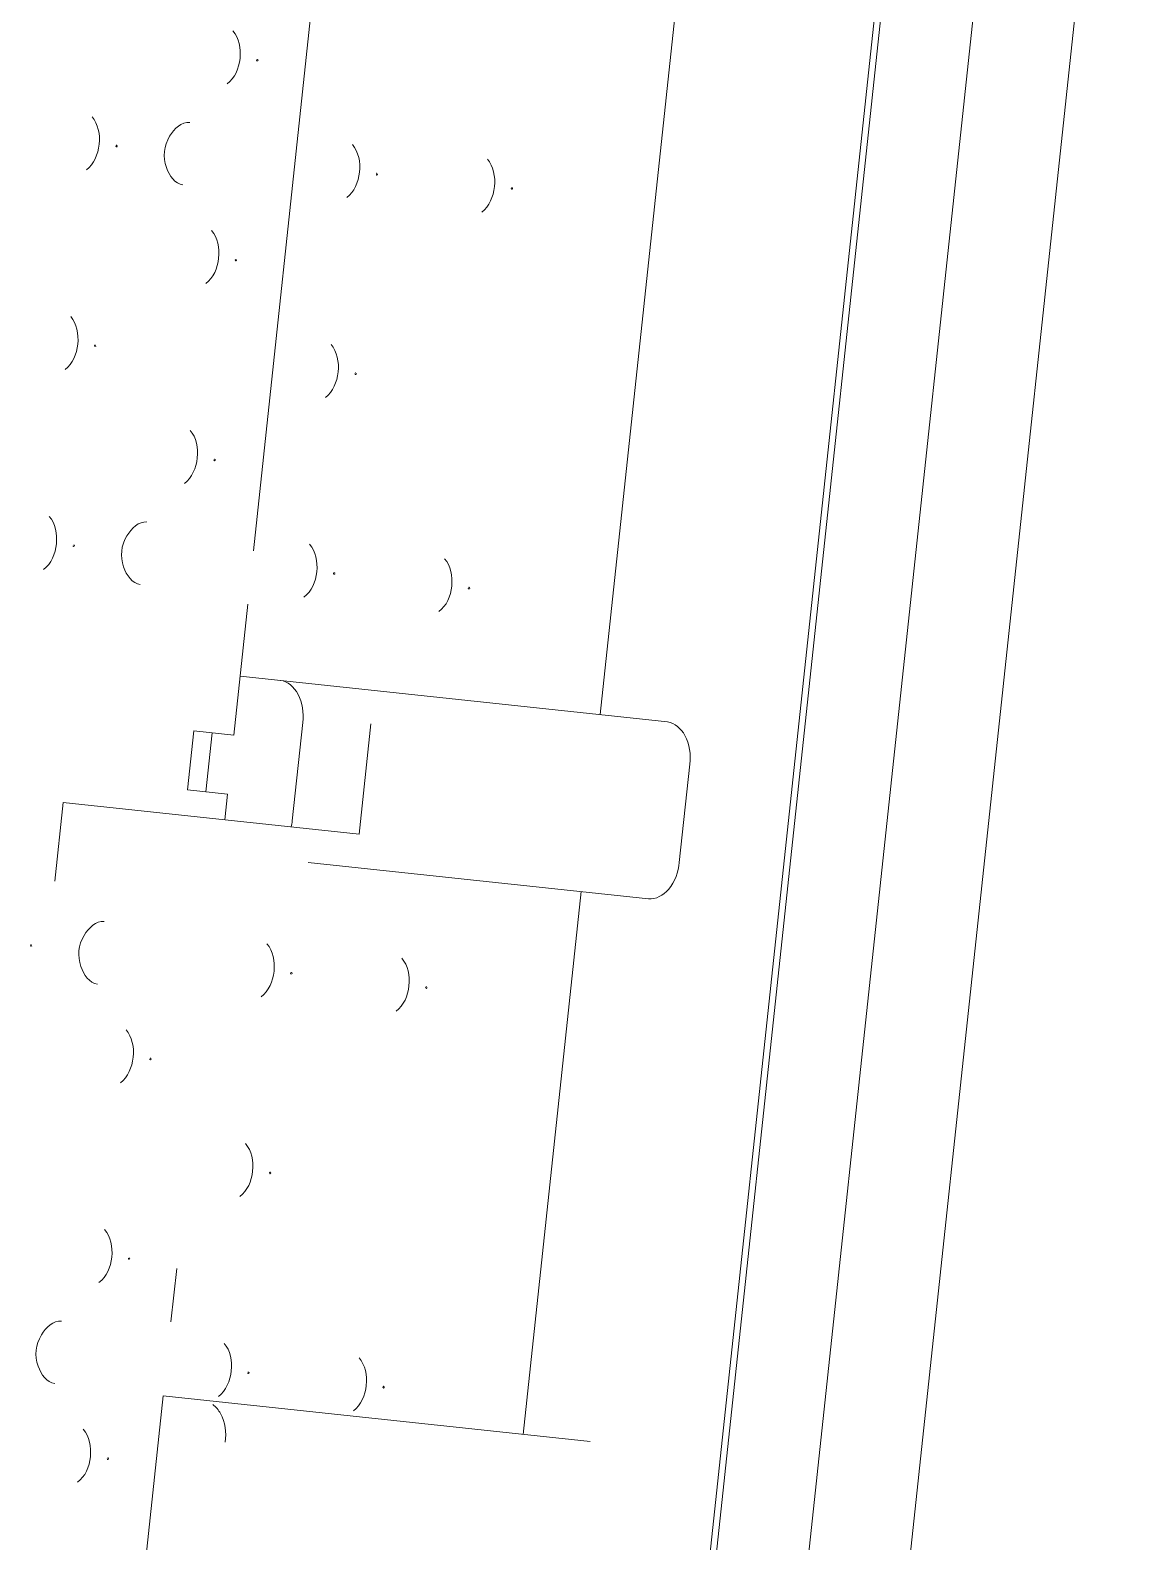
# Model space of a CAD drawing. Header units: millimetres. Extents: x 8265 to 78888, y 1905 to 34251.
# Drawn here: x 38902.668 to 38905.458, y 24318.517 to 24322.338 of the extents above; entities that cross this region are included whole.
import ezdxf

# ---------------------------------------------------------------- set-up
doc = ezdxf.new("R2010")
doc.units = ezdxf.units.MM
doc.layers.add('495_IMPIANTI_001-AM_0', color=6, linetype='Continuous', lineweight=0)

# ---------------------------------------------------------------- blocks, each defined once
blk = doc.blocks.new('gruppo elettrogeno')
at = {"layer": '495_IMPIANTI_001-AM_0'}
for p, q in [((70.139, -327.9068), (70.139, -320.8868)), ((70.3941, -321.6973), (70.3941, -327.0963)), ((70.6263, -327.0963), (70.6263, -321.6973)), ((70.6421, -327.0963), (70.6421, -321.6973)), ((72.06, -322.7918), (72.06, -322.0229)), ((72.1803, -322.6172), (72.1804, -322.6172)), ((72.1805, -322.6188), (72.1805, -322.6186)), ((72.1841, -322.6192), (72.1841, -322.6193)), ((70.9743, -322.7918), (72.06, -322.7918)), ((71.1442, -322.7918), (71.1442, -324.1718)), ((71.5062, -322.8728), (71.5062, -322.8726)), ((71.8494, -322.8728), (71.8494, -322.8726)), ((72.06, -323.1156), (72.06, -322.9799)), ((72.1803, -323.1252), (72.1804, -323.1252)), ((72.1805, -323.1268), (72.1805, -323.1266)), ((72.1827, -323.1292), (72.1826, -323.1292)), ((72.1841, -323.1272), (72.1841, -323.1273)), ((71.8494, -323.3808), (71.8494, -323.3806)), ((72.1803, -323.6332), (72.1804, -323.6332)), ((72.1805, -323.6348), (72.1805, -323.6346)), ((72.1816, -323.6324), (72.1817, -323.6324)), ((72.1841, -323.6352), (72.1841, -323.6353)), ((71.5062, -323.8888), (71.5062, -323.8886)), ((71.5074, -323.8864), (71.5074, -323.8864)), ((71.5081, -323.8862), (71.5082, -323.8862)), ((71.8494, -323.8888), (71.8494, -323.8886)), ((71.8513, -323.8862), (71.8514, -323.8862)), ((71.8525, -323.8869), (71.8526, -323.887)), ((72.5115, -323.8888), (72.5115, -323.8886)), ((72.5119, -323.8873), (72.5119, -323.8872)), ((72.5134, -323.8862), (72.5135, -323.8862)), ((72.5146, -323.8906), (72.5146, -323.8907)), ((72.4705, -324.2568), (72.4705, -324.0568)), ((71.8389, -324.1718), (70.9733, -324.1718)), ((71.7185, -324.2568), (72.4705, -324.2568)), ((71.7185, -324.5368), (71.7185, -324.2568)), ((72.06, -324.3218), (72.06, -324.2568)), ((70.9058, -324.2718), (70.9058, -324.5218)), ((71.89, -324.5218), (71.89, -324.2718)), ((72.1614, -324.3218), (72.06, -324.3218)), ((72.1153, -324.4718), (72.1153, -324.3218)), ((72.1614, -324.4718), (72.1614, -324.3218)), ((72.06, -324.4718), (72.1614, -324.4718)), ((72.06, -324.8049), (72.06, -324.4718)), ((70.9733, -324.6218), (72.06, -324.6218)), ((71.1442, -324.6218), (71.1442, -327.1528)), ((71.5062, -324.9048), (71.5062, -324.9046)), ((71.5098, -324.9039), (71.5098, -324.904)), ((71.5099, -324.9046), (71.5099, -324.9047)), ((71.8494, -324.9048), (71.8494, -324.9046)), ((71.8525, -324.9066), (71.8525, -324.9067)), ((71.8531, -324.9052), (71.8531, -324.9053)), ((72.5115, -324.9048), (72.5115, -324.9046)), ((72.513, -324.9023), (72.513, -324.9023)), ((72.06, -327.1528), (72.06, -324.9406)), ((72.1803, -325.1603), (72.1804, -325.1603)), ((72.1805, -325.1588), (72.1805, -325.1586)), ((71.8494, -325.4128), (71.8494, -325.4126)), ((71.853, -325.4119), (71.853, -325.412)), ((72.5115, -325.4128), (72.5115, -325.4126)), ((71.8531, -325.4132), (71.8531, -325.4133)), ((72.5144, -325.4149), (72.5143, -325.4149)), ((72.1803, -325.6683), (72.1804, -325.6683)), ((72.1805, -325.6668), (72.1805, -325.6666)), ((72.181, -325.6686), (72.181, -325.6685)), ((72.1833, -325.6689), (72.1833, -325.6689)), ((71.5062, -325.9208), (71.5062, -325.9206)), ((71.5099, -325.9206), (71.5099, -325.9207)), ((71.8494, -325.9208), (71.8494, -325.9206)), ((71.8523, -325.9229), (71.8522, -325.9229)), ((71.853, -325.9199), (71.853, -325.92)), ((71.8531, -325.9212), (71.8531, -325.9213)), ((72.5115, -325.9208), (72.5115, -325.9206)), ((72.1803, -326.1763), (72.1804, -326.1763)), ((72.1805, -326.1748), (72.1805, -326.1746)), ((72.184, -326.1737), (72.184, -326.1738))]:
    blk.add_line(p, q, dxfattribs=at)
for points in [[(72.1805, -322.6182), (72.1805, -322.6183)], [(72.1805, -322.6192), (72.1805, -322.6193), (72.1805, -322.6194)], [(72.1809, -322.6171), (72.1809, -322.6172), (72.1808, -322.6173), (72.1808, -322.6173)], [(72.1808, -322.6202), (72.1809, -322.6203), (72.1809, -322.6204), (72.181, -322.6205)], [(72.1808, -322.6208), (72.1808, -322.6207)], [(72.1819, -322.6163), (72.1818, -322.6163), (72.1818, -322.6163)], [(72.1818, -322.6212), (72.1819, -322.6212), (72.182, -322.6212), (72.1821, -322.6213), (72.1821, -322.6213)], [(72.1825, -322.6173), (72.1824, -322.6172)], [(72.1824, -322.6203), (72.1825, -322.6202), (72.1825, -322.6201)], [(72.1826, -322.6163), (72.1825, -322.6162), (72.1825, -322.6162)], [(72.1829, -322.6164), (72.1828, -322.6163), (72.1828, -322.6163)], [(72.1828, -322.6183), (72.1828, -322.6182), (72.1828, -322.6181)], [(72.1828, -322.6193), (72.1828, -322.6192), (72.1828, -322.6192)], [(72.1828, -322.6212), (72.1829, -322.6211), (72.183, -322.6211)], [(72.1839, -322.6175), (72.1839, -322.6174), (72.1838, -322.6173), (72.1838, -322.6172), (72.1837, -322.6171)], [(72.1838, -322.6203), (72.1838, -322.6202), (72.1839, -322.6201), (72.1839, -322.62)], [(72.1841, -322.6183), (72.1841, -322.6182), (72.1841, -322.6181)], [(72.1842, -322.6187), (72.1842, -322.6186)], [(71.5057, -322.8723), (71.5057, -322.8722), (71.5057, -322.8721)], [(71.5057, -322.8733), (71.5057, -322.8732), (71.5057, -322.8732)], [(71.5059, -322.8739), (71.5059, -322.8738), (71.5058, -322.8738)], [(71.5059, -322.8717), (71.5059, -322.8716)], [(71.5063, -322.8722), (71.5062, -322.8723)], [(71.5062, -322.8732), (71.5063, -322.8733), (71.5063, -322.8734)], [(71.5066, -322.8712), (71.5066, -322.8713), (71.5065, -322.8713)], [(71.5066, -322.8742), (71.5066, -322.8743), (71.5067, -322.8744)], [(71.5069, -322.8708), (71.5068, -322.8709), (71.5068, -322.8709)], [(71.5068, -322.8746), (71.5069, -322.8747), (71.507, -322.8748)], [(71.5079, -322.8702), (71.5078, -322.8702), (71.5077, -322.8703), (71.5077, -322.8703)], [(71.5077, -322.8752), (71.5078, -322.8753), (71.5079, -322.8753), (71.508, -322.8753)], [(71.5079, -322.8709), (71.5079, -322.8708)], [(71.5079, -322.8747), (71.5079, -322.8746)], [(71.5084, -322.8703), (71.5083, -322.8702), (71.5082, -322.8702)], [(71.5082, -322.8713), (71.5082, -322.8712)], [(71.5082, -322.8743), (71.5082, -322.8742), (71.5083, -322.8741)], [(71.5083, -322.8753), (71.5084, -322.8752), (71.5085, -322.8752)], [(71.5086, -322.8723), (71.5086, -322.8722), (71.5086, -322.8721)], [(71.5086, -322.8733), (71.5086, -322.8732), (71.5086, -322.8732)], [(71.5089, -322.8705), (71.5088, -322.8704), (71.5087, -322.8704)], [(71.5088, -322.8751), (71.5089, -322.875), (71.509, -322.875)], [(71.5096, -322.8713), (71.5096, -322.8712), (71.5095, -322.8711)], [(71.5096, -322.8743), (71.5096, -322.8742), (71.5096, -322.8741)], [(71.5099, -322.8723), (71.5099, -322.8722), (71.5099, -322.8721), (71.5098, -322.872)], [(71.5099, -322.8727), (71.5099, -322.8726)], [(71.5099, -322.8734), (71.5099, -322.8733), (71.5099, -322.8732)], [(71.8489, -322.8731), (71.8489, -322.873), (71.8489, -322.8729)], [(71.8495, -322.8722), (71.8494, -322.8723)], [(71.8494, -322.8732), (71.8495, -322.8733), (71.8495, -322.8734)], [(71.8499, -322.871), (71.8499, -322.8711), (71.8498, -322.8712), (71.8498, -322.8713), (71.8497, -322.8713)], [(71.8498, -322.8742), (71.8498, -322.8743), (71.8499, -322.8744), (71.8499, -322.8745), (71.85, -322.8746)], [(71.8509, -322.8703), (71.8509, -322.8703), (71.8508, -322.8703)], [(71.8509, -322.8752), (71.8509, -322.8752), (71.851, -322.8753), (71.8511, -322.8753)], [(71.8516, -322.8703), (71.8515, -322.8702), (71.8514, -322.8702)], [(71.8514, -322.8713), (71.8514, -322.8712)], [(71.8514, -322.8743), (71.8514, -322.8742), (71.8515, -322.8741)], [(71.8516, -322.8752), (71.8517, -322.8752)], [(71.8519, -322.8704), (71.8519, -322.8704), (71.8518, -322.8703)], [(71.8518, -322.8723), (71.8518, -322.8722), (71.8518, -322.8721)], [(71.8518, -322.8733), (71.8518, -322.8732), (71.8518, -322.8732)], [(71.8519, -322.8751), (71.852, -322.8751), (71.852, -322.8751)], [(71.8528, -322.8713), (71.8528, -322.8712), (71.8527, -322.8711)], [(71.8529, -322.8716), (71.8529, -322.8715), (71.8528, -322.8714)], [(71.8528, -322.8743), (71.8528, -322.8742), (71.8528, -322.8741), (71.8529, -322.874), (71.8529, -322.8739)], [(71.8531, -322.8723), (71.8531, -322.8722), (71.8531, -322.8721)], [(71.8531, -322.8727), (71.8531, -322.8726)], [(71.8531, -322.8733), (71.8531, -322.8732)], [(72.1805, -323.1262), (72.1805, -323.1263)], [(72.1805, -323.1272), (72.1805, -323.1273), (72.1805, -323.1274)], [(72.1809, -323.1251), (72.1809, -323.1252), (72.1808, -323.1253), (72.1808, -323.1253)], [(72.1808, -323.1282), (72.1809, -323.1283), (72.1809, -323.1284), (72.181, -323.1285)], [(72.1808, -323.1288), (72.1808, -323.1287)], [(72.1819, -323.1243), (72.1818, -323.1243), (72.1818, -323.1243)], [(72.1818, -323.1292), (72.1819, -323.1292)], [(72.182, -323.1292), (72.1821, -323.1293), (72.1821, -323.1293)], [(72.1825, -323.1253), (72.1824, -323.1252)], [(72.1824, -323.1283), (72.1825, -323.1282), (72.1825, -323.1281)], [(72.1826, -323.1243), (72.1825, -323.1242), (72.1825, -323.1242)], [(72.1829, -323.1244), (72.1828, -323.1243), (72.1828, -323.1243)], [(72.1828, -323.1263), (72.1828, -323.1262), (72.1828, -323.1261)], [(72.1828, -323.1273), (72.1828, -323.1272), (72.1828, -323.1272)], [(72.1828, -323.1292), (72.1829, -323.1291), (72.183, -323.1291)], [(72.1839, -323.1255), (72.1839, -323.1254), (72.1838, -323.1253), (72.1838, -323.1252), (72.1837, -323.1251)], [(72.1838, -323.1283), (72.1838, -323.1282), (72.1839, -323.1281), (72.1839, -323.128)], [(72.1841, -323.1263), (72.1841, -323.1262), (72.1841, -323.1261)], [(72.1842, -323.1267), (72.1842, -323.1266)], [(71.8489, -323.3811), (71.8489, -323.381), (71.8489, -323.3809)], [(71.8495, -323.3802), (71.8494, -323.3803)], [(71.8494, -323.3812), (71.8495, -323.3813), (71.8495, -323.3814)], [(71.8499, -323.379), (71.8499, -323.3791), (71.8498, -323.3792), (71.8498, -323.3793), (71.8497, -323.3793)], [(71.8498, -323.3822), (71.8498, -323.3823), (71.8499, -323.3824), (71.8499, -323.3825), (71.85, -323.3826)], [(71.8509, -323.3783), (71.8509, -323.3783), (71.8508, -323.3783)], [(71.8509, -323.3832), (71.8509, -323.3832), (71.851, -323.3833), (71.8511, -323.3833)], [(71.8516, -323.3783), (71.8515, -323.3782), (71.8514, -323.3782)], [(71.8514, -323.3793), (71.8514, -323.3792)], [(71.8514, -323.3823), (71.8514, -323.3822), (71.8515, -323.3821)], [(71.8516, -323.3832), (71.8517, -323.3832)], [(71.8519, -323.3784), (71.8519, -323.3784), (71.8518, -323.3783)], [(71.8518, -323.3803), (71.8518, -323.3802), (71.8518, -323.3801)], [(71.8518, -323.3813), (71.8518, -323.3812), (71.8518, -323.3812)], [(71.8519, -323.3831), (71.852, -323.3831), (71.852, -323.3831)], [(71.8528, -323.3793), (71.8528, -323.3792), (71.8527, -323.3791)], [(71.8529, -323.3796), (71.8529, -323.3795), (71.8528, -323.3794)], [(71.8528, -323.3823), (71.8528, -323.3822), (71.8528, -323.3821), (71.8529, -323.382), (71.8529, -323.3819)], [(71.8531, -323.3803), (71.8531, -323.3802), (71.8531, -323.3801)], [(71.8531, -323.3807), (71.8531, -323.3806)], [(71.8531, -323.3813), (71.8531, -323.3812)], [(72.1805, -323.6342), (72.1805, -323.6343)], [(72.1805, -323.6352), (72.1805, -323.6353), (72.1805, -323.6354)], [(72.1809, -323.6331), (72.1809, -323.6332), (72.1808, -323.6333), (72.1808, -323.6333)], [(72.1808, -323.6362), (72.1809, -323.6363), (72.1809, -323.6364), (72.181, -323.6365)], [(72.1808, -323.6368), (72.1808, -323.6367)], [(72.1819, -323.6323), (72.1818, -323.6323)], [(72.1818, -323.6372), (72.1819, -323.6372), (72.182, -323.6372), (72.1821, -323.6373), (72.1821, -323.6373)], [(72.1825, -323.6333), (72.1824, -323.6332)], [(72.1824, -323.6363), (72.1825, -323.6362), (72.1825, -323.6361)], [(72.1826, -323.6323), (72.1825, -323.6322), (72.1825, -323.6322)], [(72.1829, -323.6324), (72.1828, -323.6323), (72.1828, -323.6323)], [(72.1828, -323.6343), (72.1828, -323.6342), (72.1828, -323.6341)], [(72.1828, -323.6353), (72.1828, -323.6352), (72.1828, -323.6352)], [(72.1828, -323.6372), (72.1829, -323.6371), (72.183, -323.6371)], [(72.1839, -323.6335), (72.1839, -323.6334), (72.1838, -323.6333), (72.1838, -323.6332), (72.1837, -323.6331)], [(72.1838, -323.6363), (72.1838, -323.6362), (72.1839, -323.6361), (72.1839, -323.636)], [(72.1841, -323.6343), (72.1841, -323.6342), (72.1841, -323.6341)], [(72.1842, -323.6347), (72.1842, -323.6346)], [(71.5057, -323.8883), (71.5057, -323.8882), (71.5057, -323.8881)], [(71.5057, -323.8893), (71.5057, -323.8892), (71.5057, -323.8892)], [(71.5059, -323.8899), (71.5059, -323.8898), (71.5058, -323.8898)], [(71.5059, -323.8877), (71.5059, -323.8876)], [(71.5063, -323.8882), (71.5062, -323.8883)], [(71.5062, -323.8892), (71.5063, -323.8893), (71.5063, -323.8894)], [(71.5066, -323.8872), (71.5066, -323.8873), (71.5065, -323.8873)], [(71.5066, -323.8902), (71.5066, -323.8903), (71.5067, -323.8904)], [(71.5069, -323.8868), (71.5068, -323.8869), (71.5068, -323.8869)], [(71.5068, -323.8906), (71.5069, -323.8907), (71.507, -323.8908)], [(71.5079, -323.8862), (71.5078, -323.8862), (71.5077, -323.8863)], [(71.5077, -323.8912), (71.5078, -323.8913), (71.5079, -323.8913), (71.508, -323.8913)], [(71.5079, -323.8869), (71.5079, -323.8868)], [(71.5079, -323.8907), (71.5079, -323.8906)], [(71.5082, -323.8873), (71.5082, -323.8872)], [(71.5082, -323.8903), (71.5082, -323.8902), (71.5083, -323.8901)], [(71.5084, -323.8863), (71.5083, -323.8862)], [(71.5083, -323.8913), (71.5084, -323.8912), (71.5085, -323.8912)], [(71.5086, -323.8883), (71.5086, -323.8882), (71.5086, -323.8881)], [(71.5086, -323.8893), (71.5086, -323.8892), (71.5086, -323.8892)], [(71.5089, -323.8865), (71.5088, -323.8864), (71.5087, -323.8864)], [(71.5088, -323.8911), (71.5089, -323.891), (71.509, -323.891)], [(71.5096, -323.8873), (71.5096, -323.8872), (71.5095, -323.8871)], [(71.5096, -323.8903), (71.5096, -323.8902), (71.5096, -323.8901)], [(71.5099, -323.8883), (71.5099, -323.8882), (71.5099, -323.8881), (71.5098, -323.888)], [(71.5099, -323.8887), (71.5099, -323.8886)], [(71.5099, -323.8894), (71.5099, -323.8893), (71.5099, -323.8892)], [(71.8489, -323.8891), (71.8489, -323.889), (71.8489, -323.8889)], [(71.8495, -323.8882), (71.8494, -323.8883)], [(71.8494, -323.8892), (71.8495, -323.8893), (71.8495, -323.8894)], [(71.8499, -323.887), (71.8499, -323.8871), (71.8498, -323.8872), (71.8498, -323.8873), (71.8497, -323.8873)], [(71.8498, -323.8902), (71.8498, -323.8903), (71.8499, -323.8904), (71.8499, -323.8905), (71.85, -323.8906)], [(71.8509, -323.8863), (71.8509, -323.8863), (71.8508, -323.8863)], [(71.8509, -323.8912), (71.8509, -323.8912), (71.851, -323.8913), (71.8511, -323.8913)], [(71.8514, -323.8873), (71.8514, -323.8872)], [(71.8514, -323.8903), (71.8514, -323.8902), (71.8515, -323.8901)], [(71.8516, -323.8863), (71.8515, -323.8862)], [(71.8516, -323.8912), (71.8517, -323.8912)], [(71.8519, -323.8864), (71.8519, -323.8864), (71.8518, -323.8863)], [(71.8518, -323.8883), (71.8518, -323.8882), (71.8518, -323.8881)], [(71.8518, -323.8893), (71.8518, -323.8892), (71.8518, -323.8892)], [(71.8519, -323.8911), (71.852, -323.8911), (71.852, -323.8911)], [(71.8528, -323.8873), (71.8528, -323.8872)], [(71.8529, -323.8876), (71.8529, -323.8875), (71.8528, -323.8874)], [(71.8528, -323.8903), (71.8528, -323.8902), (71.8528, -323.8901), (71.8529, -323.89), (71.8529, -323.8899)], [(71.8531, -323.8883), (71.8531, -323.8882), (71.8531, -323.8881)], [(71.8531, -323.8887), (71.8531, -323.8886)], [(71.8531, -323.8893), (71.8531, -323.8892)], [(72.5113, -323.8873), (72.5114, -323.8872), (72.5114, -323.8872)], [(72.5114, -323.8903), (72.5113, -323.8902)], [(72.5115, -323.8882), (72.5115, -323.8883)], [(72.5115, -323.8892), (72.5115, -323.8893), (72.5116, -323.8894)], [(72.5119, -323.8873), (72.5118, -323.8873)], [(72.5119, -323.8908), (72.5119, -323.8908), (72.5118, -323.8907)], [(72.5119, -323.8867), (72.5119, -323.8867)], [(72.5119, -323.8902), (72.5119, -323.8903), (72.512, -323.8904)], [(72.5129, -323.8863), (72.5129, -323.8863), (72.5128, -323.8863)], [(72.5129, -323.8912), (72.513, -323.8912), (72.513, -323.8912), (72.5131, -323.8913), (72.5132, -323.8913)], [(72.5135, -323.8873), (72.5135, -323.8872)], [(72.5135, -323.8903), (72.5135, -323.8902), (72.5136, -323.8901)], [(72.5136, -323.8863), (72.5136, -323.8862)], [(72.514, -323.8864), (72.5139, -323.8863), (72.5138, -323.8863)], [(72.5139, -323.8883), (72.5138, -323.8882), (72.5138, -323.8881)], [(72.5138, -323.8893), (72.5139, -323.8892), (72.5139, -323.8892), (72.5139, -323.8891), (72.5139, -323.889)], [(72.5139, -323.8912), (72.514, -323.8911)], [(72.5149, -323.8874), (72.5149, -323.8873), (72.5148, -323.8872), (72.5148, -323.8871)], [(72.5148, -323.8903), (72.5149, -323.8902), (72.5149, -323.8901), (72.515, -323.89)], [(72.5152, -323.8883), (72.5152, -323.8882), (72.5151, -323.8881)], [(72.5152, -323.8887), (72.5152, -323.8886)], [(72.5152, -323.8893), (72.5152, -323.8892)], [(71.5057, -324.9042), (71.5057, -324.9043), (71.5057, -324.9043)], [(71.5057, -324.9052), (71.5057, -324.9053), (71.5057, -324.9054)], [(71.5059, -324.9036), (71.5059, -324.9037), (71.5058, -324.9037)], [(71.5059, -324.9058), (71.5059, -324.9059)], [(71.5063, -324.9042), (71.5062, -324.9043)], [(71.5062, -324.9052), (71.5063, -324.9053), (71.5063, -324.9054)], [(71.5066, -324.9032), (71.5066, -324.9033), (71.5065, -324.9033)], [(71.5066, -324.9062), (71.5066, -324.9063), (71.5067, -324.9064)], [(71.5069, -324.9028), (71.5068, -324.9029), (71.5068, -324.9029)], [(71.5068, -324.9066), (71.5069, -324.9067), (71.507, -324.9068)], [(71.5079, -324.9022), (71.5078, -324.9022), (71.5077, -324.9023), (71.5077, -324.9023)], [(71.5077, -324.9072), (71.5078, -324.9073), (71.5079, -324.9073), (71.508, -324.9073)], [(71.5079, -324.9028), (71.5079, -324.9029)], [(71.5079, -324.9066), (71.5079, -324.9067)], [(71.5084, -324.9023), (71.5083, -324.9022), (71.5082, -324.9022)], [(71.5082, -324.9032), (71.5082, -324.9033), (71.5083, -324.9034)], [(71.5082, -324.9062), (71.5082, -324.9063)], [(71.5083, -324.9073), (71.5084, -324.9072), (71.5085, -324.9072)], [(71.5086, -324.9042), (71.5086, -324.9043), (71.5086, -324.9043)], [(71.5086, -324.9052), (71.5086, -324.9053), (71.5086, -324.9054)], [(71.5089, -324.9025), (71.5088, -324.9024), (71.5087, -324.9024)], [(71.5088, -324.9071), (71.5089, -324.907), (71.509, -324.907)], [(71.5096, -324.9033), (71.5096, -324.9032), (71.5095, -324.9031)], [(71.5096, -324.9063), (71.5096, -324.9062), (71.5096, -324.9061)], [(71.5099, -324.9043), (71.5099, -324.9042), (71.5099, -324.9041)], [(71.5099, -324.9054), (71.5099, -324.9053), (71.5099, -324.9052)], [(71.8489, -324.9044), (71.8489, -324.9045), (71.8489, -324.9046)], [(71.8495, -324.9042), (71.8494, -324.9043)], [(71.8494, -324.9052), (71.8495, -324.9053), (71.8495, -324.9054)], [(71.8499, -324.903), (71.8499, -324.9031), (71.8498, -324.9032), (71.8498, -324.9033), (71.8497, -324.9033)], [(71.8498, -324.9062), (71.8498, -324.9063), (71.8499, -324.9064), (71.8499, -324.9065), (71.85, -324.9066)], [(71.8509, -324.9023), (71.8509, -324.9023), (71.8508, -324.9023)], [(71.8509, -324.9072), (71.8509, -324.9072), (71.851, -324.9073), (71.8511, -324.9073)], [(71.8516, -324.9023), (71.8515, -324.9022), (71.8514, -324.9022)], [(71.8514, -324.9032), (71.8514, -324.9033), (71.8515, -324.9034)], [(71.8514, -324.9062), (71.8514, -324.9063)], [(71.8516, -324.9072), (71.8517, -324.9072)], [(71.8519, -324.9024), (71.8519, -324.9024), (71.8518, -324.9023)], [(71.8518, -324.9042), (71.8518, -324.9043), (71.8518, -324.9043)], [(71.8518, -324.9052), (71.8518, -324.9053), (71.8518, -324.9054)], [(71.8519, -324.9071), (71.852, -324.9071)], [(71.8528, -324.9033), (71.8528, -324.9032), (71.8527, -324.9031)], [(71.8529, -324.9036), (71.8529, -324.9035), (71.8528, -324.9034)], [(71.8528, -324.9063), (71.8528, -324.9062), (71.8528, -324.9061), (71.8529, -324.906), (71.8529, -324.9059)], [(71.8531, -324.9043), (71.8531, -324.9042), (71.8531, -324.9041)], [(71.8531, -324.9047), (71.8531, -324.9046)], [(72.5114, -324.9032), (72.5113, -324.9033)], [(72.5113, -324.9062), (72.5114, -324.9063), (72.5114, -324.9063)], [(72.5115, -324.9042), (72.5115, -324.9043)], [(72.5115, -324.9052), (72.5115, -324.9053), (72.5116, -324.9054)], [(72.5119, -324.9027), (72.5119, -324.9027), (72.5118, -324.9028)], [(72.5119, -324.9032), (72.5119, -324.9033), (72.5118, -324.9033)], [(72.5119, -324.9062), (72.5119, -324.9063), (72.512, -324.9064)], [(72.5119, -324.9068), (72.5119, -324.9068)], [(72.5129, -324.9023), (72.5129, -324.9023), (72.5128, -324.9023)], [(72.5129, -324.9072), (72.513, -324.9072), (72.513, -324.9072), (72.5131, -324.9073), (72.5132, -324.9073)], [(72.5136, -324.9023), (72.5136, -324.9022), (72.5135, -324.9022)], [(72.5135, -324.9032), (72.5135, -324.9033), (72.5136, -324.9034)], [(72.5135, -324.9062), (72.5135, -324.9063)], [(72.5138, -324.9042), (72.5139, -324.9043), (72.5139, -324.9043), (72.5139, -324.9044), (72.5139, -324.9045)], [(72.5139, -324.9052), (72.5138, -324.9053), (72.5138, -324.9054)], [(72.514, -324.9024), (72.5139, -324.9023)], [(72.5139, -324.9072), (72.514, -324.9071), (72.514, -324.9071)], [(72.5149, -324.9034), (72.5149, -324.9033), (72.5148, -324.9032), (72.5148, -324.9031)], [(72.5148, -324.9063), (72.5149, -324.9062), (72.5149, -324.9061), (72.515, -324.906)], [(72.5152, -324.9043), (72.5152, -324.9042), (72.5151, -324.9041)], [(72.5152, -324.9047), (72.5152, -324.9046)], [(72.5152, -324.9053), (72.5152, -324.9052)], [(72.1805, -325.1582), (72.1805, -325.1583)], [(72.1805, -325.1592), (72.1805, -325.1593), (72.1805, -325.1594)], [(72.1808, -325.1567), (72.1808, -325.1568)], [(72.1809, -325.1571), (72.1809, -325.1572), (72.1808, -325.1573), (72.1808, -325.1573)], [(72.1808, -325.1602), (72.1809, -325.1603), (72.1809, -325.1604), (72.181, -325.1605)], [(72.1819, -325.1563), (72.1818, -325.1563), (72.1818, -325.1563)], [(72.1818, -325.1612), (72.1819, -325.1612), (72.182, -325.1612), (72.1821, -325.1613), (72.1821, -325.1613)], [(72.1824, -325.1572), (72.1825, -325.1573), (72.1825, -325.1574)], [(72.1825, -325.1602), (72.1824, -325.1603)], [(72.1826, -325.1563), (72.1825, -325.1562), (72.1825, -325.1562)], [(72.1829, -325.1564), (72.1828, -325.1563), (72.1828, -325.1563)], [(72.1828, -325.1582), (72.1828, -325.1583), (72.1828, -325.1583)], [(72.1828, -325.1592), (72.1828, -325.1593), (72.1828, -325.1594)], [(72.1828, -325.1612), (72.1829, -325.1611), (72.183, -325.1611)], [(72.1839, -325.1575), (72.1839, -325.1574), (72.1838, -325.1573), (72.1838, -325.1572), (72.1837, -325.1571)], [(72.1838, -325.1603), (72.1838, -325.1602), (72.1839, -325.1601), (72.1839, -325.16)], [(72.1841, -325.1583), (72.1841, -325.1582), (72.1841, -325.1581)], [(72.1841, -325.1593), (72.1841, -325.1592)], [(72.1842, -325.1587), (72.1842, -325.1586)], [(71.8489, -325.4124), (71.8489, -325.4125), (71.8489, -325.4126)], [(71.8495, -325.4122), (71.8494, -325.4123)], [(71.8499, -325.411), (71.8499, -325.4111), (71.8498, -325.4112), (71.8498, -325.4113), (71.8497, -325.4113)], [(71.8509, -325.4103), (71.8509, -325.4103), (71.8508, -325.4103)], [(71.8516, -325.4103), (71.8515, -325.4102), (71.8514, -325.4102)], [(71.8514, -325.4112), (71.8514, -325.4113), (71.8515, -325.4114)], [(71.8519, -325.4104), (71.8519, -325.4104), (71.8518, -325.4103)], [(71.8518, -325.4122), (71.8518, -325.4123), (71.8518, -325.4123)], [(71.8528, -325.4113), (71.8528, -325.4112), (71.8527, -325.4111)], [(71.8529, -325.4116), (71.8529, -325.4115), (71.8528, -325.4114)], [(71.8531, -325.4123), (71.8531, -325.4122)], [(71.8531, -325.4127), (71.8531, -325.4126)], [(72.5114, -325.4112), (72.5113, -325.4113)], [(72.5115, -325.4122), (72.5115, -325.4123)], [(72.5119, -325.4107), (72.5119, -325.4107), (72.5118, -325.4108)], [(72.5119, -325.4112), (72.5119, -325.4113), (72.5118, -325.4113)], [(72.5129, -325.4103), (72.5129, -325.4103), (72.5128, -325.4103)], [(72.5136, -325.4103), (72.5136, -325.4102), (72.5135, -325.4102)], [(72.5135, -325.4112), (72.5135, -325.4113), (72.5136, -325.4114)], [(72.514, -325.4104), (72.5139, -325.4103), (72.5138, -325.4103)], [(72.5138, -325.4122), (72.5139, -325.4123), (72.5139, -325.4123), (72.5139, -325.4124), (72.5139, -325.4125)], [(72.5149, -325.4114), (72.5149, -325.4113), (72.5148, -325.4112), (72.5148, -325.4111)], [(72.5152, -325.4123), (72.5152, -325.4122), (72.5151, -325.4121)], [(72.5152, -325.4127), (72.5152, -325.4126)], [(71.8494, -325.4132), (71.8495, -325.4133), (71.8495, -325.4134)], [(71.8498, -325.4142), (71.8498, -325.4143), (71.8499, -325.4144), (71.8499, -325.4145), (71.85, -325.4146)], [(71.8509, -325.4152), (71.8509, -325.4152), (71.851, -325.4153), (71.8511, -325.4153)], [(71.8514, -325.4142), (71.8514, -325.4143)], [(71.8516, -325.4152), (71.8517, -325.4152)], [(71.8518, -325.4132), (71.8518, -325.4133), (71.8518, -325.4134)], [(71.8519, -325.4151), (71.852, -325.4151), (71.852, -325.4151)], [(71.8528, -325.4143), (71.8528, -325.4142), (71.8528, -325.4141), (71.8529, -325.414), (71.8529, -325.4139)], [(72.5113, -325.4142), (72.5114, -325.4143), (72.5114, -325.4143)], [(72.5115, -325.4132), (72.5115, -325.4133), (72.5116, -325.4134)], [(72.5119, -325.4142), (72.5119, -325.4143), (72.512, -325.4144)], [(72.5119, -325.4148), (72.5119, -325.4148)], [(72.5129, -325.4152), (72.513, -325.4152), (72.513, -325.4152), (72.5131, -325.4153), (72.5132, -325.4153)], [(72.5135, -325.4142), (72.5135, -325.4143)], [(72.5139, -325.4132), (72.5138, -325.4133), (72.5138, -325.4134)], [(72.5139, -325.4152), (72.514, -325.4151)], [(72.5148, -325.4143), (72.5149, -325.4142), (72.5149, -325.4141), (72.515, -325.414)], [(72.5152, -325.4133), (72.5152, -325.4132)], [(72.1805, -325.6662), (72.1805, -325.6663)], [(72.1805, -325.6672), (72.1805, -325.6673), (72.1805, -325.6674)], [(72.1808, -325.6647), (72.1808, -325.6648)], [(72.1809, -325.6651), (72.1809, -325.6652), (72.1808, -325.6653), (72.1808, -325.6653)], [(72.1808, -325.6682), (72.1809, -325.6683), (72.1809, -325.6684)], [(72.1819, -325.6643), (72.1818, -325.6643), (72.1818, -325.6643)], [(72.1818, -325.6692), (72.1819, -325.6692), (72.182, -325.6692), (72.1821, -325.6693), (72.1821, -325.6693)], [(72.1824, -325.6652), (72.1825, -325.6653), (72.1825, -325.6654)], [(72.1825, -325.6682), (72.1824, -325.6683)], [(72.1826, -325.6643), (72.1825, -325.6642), (72.1825, -325.6642)], [(72.1829, -325.6644), (72.1828, -325.6643), (72.1828, -325.6643)], [(72.1828, -325.6662), (72.1828, -325.6663), (72.1828, -325.6663)], [(72.1828, -325.6672), (72.1828, -325.6673), (72.1828, -325.6674)], [(72.1828, -325.6692), (72.1829, -325.6691)], [(72.1839, -325.6655), (72.1839, -325.6654), (72.1838, -325.6653), (72.1838, -325.6652), (72.1837, -325.6651)], [(72.1838, -325.6683), (72.1838, -325.6682), (72.1839, -325.6681), (72.1839, -325.668)], [(72.1841, -325.6663), (72.1841, -325.6662), (72.1841, -325.6661)], [(72.1841, -325.6673), (72.1841, -325.6672)], [(72.1842, -325.6667), (72.1842, -325.6666)], [(71.5057, -325.9202), (71.5057, -325.9203), (71.5057, -325.9203)], [(71.5057, -325.9212), (71.5057, -325.9213), (71.5057, -325.9214)], [(71.5059, -325.9196), (71.5059, -325.9197), (71.5058, -325.9197)], [(71.5059, -325.9218), (71.5059, -325.9219)], [(71.5063, -325.9202), (71.5062, -325.9203)], [(71.5062, -325.9212), (71.5063, -325.9213), (71.5063, -325.9214)], [(71.5066, -325.9192), (71.5066, -325.9193), (71.5065, -325.9193)], [(71.5066, -325.9222), (71.5066, -325.9223), (71.5067, -325.9224)], [(71.5069, -325.9188), (71.5068, -325.9189), (71.5068, -325.9189)], [(71.5068, -325.9226), (71.5069, -325.9227), (71.507, -325.9228)], [(71.5079, -325.9182), (71.5078, -325.9182), (71.5077, -325.9183), (71.5077, -325.9183)], [(71.5077, -325.9232), (71.5078, -325.9233), (71.5079, -325.9233), (71.508, -325.9233)], [(71.5079, -325.9188), (71.5079, -325.9189)], [(71.5079, -325.9226), (71.5079, -325.9227)], [(71.5084, -325.9183), (71.5083, -325.9182), (71.5082, -325.9182)], [(71.5082, -325.9192), (71.5082, -325.9193), (71.5083, -325.9194)], [(71.5082, -325.9222), (71.5082, -325.9223)], [(71.5083, -325.9233), (71.5084, -325.9232), (71.5085, -325.9232)], [(71.5086, -325.9202), (71.5086, -325.9203), (71.5086, -325.9203)], [(71.5086, -325.9212), (71.5086, -325.9213), (71.5086, -325.9214)], [(71.5089, -325.9185), (71.5088, -325.9184), (71.5087, -325.9184)], [(71.5088, -325.9231), (71.5089, -325.923), (71.509, -325.923)], [(71.5096, -325.9193), (71.5096, -325.9192), (71.5095, -325.9191)], [(71.5096, -325.9223), (71.5096, -325.9222), (71.5096, -325.9221)], [(71.5099, -325.9203), (71.5099, -325.9202), (71.5099, -325.9201), (71.5098, -325.92)], [(71.5099, -325.9214), (71.5099, -325.9213), (71.5099, -325.9212)], [(71.8489, -325.9204), (71.8489, -325.9205), (71.8489, -325.9206)], [(71.8495, -325.9202), (71.8494, -325.9203)], [(71.8494, -325.9212), (71.8495, -325.9213), (71.8495, -325.9214)], [(71.8499, -325.919), (71.8499, -325.9191), (71.8498, -325.9192), (71.8498, -325.9193), (71.8497, -325.9193)], [(71.8498, -325.9222), (71.8498, -325.9223), (71.8499, -325.9224), (71.8499, -325.9225), (71.85, -325.9226)], [(71.8509, -325.9183), (71.8509, -325.9183), (71.8508, -325.9183)], [(71.8509, -325.9232), (71.8509, -325.9232), (71.851, -325.9233), (71.8511, -325.9233)], [(71.8516, -325.9183), (71.8515, -325.9182), (71.8514, -325.9182)], [(71.8514, -325.9192), (71.8514, -325.9193), (71.8515, -325.9194)], [(71.8514, -325.9222), (71.8514, -325.9223)], [(71.8516, -325.9232), (71.8517, -325.9232)], [(71.8519, -325.9184), (71.8519, -325.9184), (71.8518, -325.9183)], [(71.8518, -325.9202), (71.8518, -325.9203), (71.8518, -325.9203)], [(71.8518, -325.9212), (71.8518, -325.9213), (71.8518, -325.9214)], [(71.8519, -325.9231), (71.852, -325.9231)], [(71.8528, -325.9193), (71.8528, -325.9192), (71.8527, -325.9191)], [(71.8529, -325.9196), (71.8529, -325.9195), (71.8528, -325.9194)], [(71.8528, -325.9223), (71.8528, -325.9222), (71.8528, -325.9221), (71.8529, -325.922), (71.8529, -325.9219)], [(71.8531, -325.9203), (71.8531, -325.9202)], [(71.8531, -325.9207), (71.8531, -325.9206)], [(72.5114, -325.9192), (72.5113, -325.9193)], [(72.5113, -325.9222), (72.5114, -325.9223), (72.5114, -325.9223)], [(72.5115, -325.9202), (72.5115, -325.9203)], [(72.5115, -325.9212), (72.5115, -325.9213), (72.5116, -325.9214)], [(72.5119, -325.9187), (72.5119, -325.9187), (72.5118, -325.9188)], [(72.5119, -325.9192), (72.5119, -325.9193), (72.5118, -325.9193)], [(72.5119, -325.9222), (72.5119, -325.9223), (72.512, -325.9224)], [(72.5119, -325.9228), (72.5119, -325.9228)], [(72.5129, -325.9183), (72.5129, -325.9183), (72.5128, -325.9183)], [(72.5129, -325.9232), (72.513, -325.9232), (72.513, -325.9232), (72.5131, -325.9233), (72.5132, -325.9233)], [(72.5136, -325.9183), (72.5136, -325.9182), (72.5135, -325.9182)], [(72.5135, -325.9192), (72.5135, -325.9193), (72.5136, -325.9194)], [(72.5135, -325.9222), (72.5135, -325.9223)], [(72.514, -325.9184), (72.5139, -325.9183), (72.5138, -325.9183)], [(72.5138, -325.9202), (72.5139, -325.9203), (72.5139, -325.9203), (72.5139, -325.9204), (72.5139, -325.9205)], [(72.5139, -325.9212), (72.5138, -325.9213), (72.5138, -325.9214)], [(72.5139, -325.9232), (72.514, -325.9231), (72.514, -325.9231)], [(72.5149, -325.9194), (72.5149, -325.9193), (72.5148, -325.9192), (72.5148, -325.9191)], [(72.5148, -325.9223), (72.5149, -325.9222), (72.5149, -325.9221), (72.515, -325.922)], [(72.5152, -325.9203), (72.5152, -325.9202), (72.5151, -325.9201)], [(72.5152, -325.9207), (72.5152, -325.9206)], [(72.5152, -325.9213), (72.5152, -325.9212)], [(72.1805, -326.1742), (72.1805, -326.1743)], [(72.1805, -326.1752), (72.1805, -326.1753), (72.1805, -326.1754)], [(72.1808, -326.1727), (72.1808, -326.1728)], [(72.1809, -326.1731), (72.1809, -326.1732), (72.1808, -326.1733), (72.1808, -326.1733)], [(72.1808, -326.1762), (72.1809, -326.1763), (72.1809, -326.1764), (72.181, -326.1765)], [(72.1819, -326.1723), (72.1818, -326.1723), (72.1818, -326.1723)], [(72.1818, -326.1772), (72.1819, -326.1772), (72.182, -326.1772), (72.1821, -326.1773), (72.1821, -326.1773)], [(72.1824, -326.1732), (72.1825, -326.1733), (72.1825, -326.1734)], [(72.1825, -326.1762), (72.1824, -326.1763)], [(72.1826, -326.1723), (72.1825, -326.1722), (72.1825, -326.1722)], [(72.1829, -326.1724), (72.1828, -326.1723), (72.1828, -326.1723)], [(72.1828, -326.1742), (72.1828, -326.1743), (72.1828, -326.1743)], [(72.1828, -326.1752), (72.1828, -326.1753), (72.1828, -326.1754)], [(72.1828, -326.1772), (72.1829, -326.1771), (72.183, -326.1771)], [(72.1839, -326.1735), (72.1839, -326.1734), (72.1838, -326.1733), (72.1838, -326.1732), (72.1837, -326.1731)], [(72.1838, -326.1763), (72.1838, -326.1762), (72.1839, -326.1761), (72.1839, -326.176)], [(72.1841, -326.1743), (72.1841, -326.1742)], [(72.1841, -326.1753), (72.1841, -326.1752)], [(72.1842, -326.1747), (72.1842, -326.1746)]]:
    blk.add_lwpolyline(points, dxfattribs=at)
for points, start_tangent, end_tangent in [([(72.2516, -322.6861), (72.2263, -322.6188), (72.2516, -322.5514)], (-0.729238, 0.684261), (0.729238, 0.684261)), ([(71.891, -322.6918), (71.9108, -322.7625), (71.9328, -322.7836)], (0, -1), (0.845179, -0.534484)), ([(71.5774, -322.9401), (71.5521, -322.8728), (71.5774, -322.8054)], (-0.729238, 0.684261), (0.729238, 0.684261)), ([(71.9206, -322.9401), (71.8953, -322.8728), (71.9206, -322.8054)], (-0.729238, 0.684261), (0.729238, 0.684261)), ([(72.3357, -322.7934), (72.3821, -322.8329), (72.3823, -322.912), (72.3357, -322.9522)], (1, 0), (-1, 0)), ([(72.2516, -323.1941), (72.2263, -323.1268), (72.2516, -323.0594)], (-0.729238, 0.684261), (0.729238, 0.684261)), ([(71.9206, -323.4481), (71.8953, -323.3808), (71.9206, -323.3134)], (-0.729238, 0.684261), (0.729238, 0.684261)), ([(72.2516, -323.7021), (72.2263, -323.6348), (72.2516, -323.5674)], (-0.729238, 0.684261), (0.729238, 0.684261)), ([(71.5774, -323.9561), (71.5521, -323.8888), (71.5774, -323.8214)], (-0.729238, 0.684261), (0.729238, 0.684261)), ([(71.9206, -323.9561), (71.8953, -323.8888), (71.9206, -323.8214)], (-0.729238, 0.684261), (0.729238, 0.684261)), ([(72.3357, -323.8094), (72.3821, -323.8489), (72.3823, -323.928), (72.3357, -323.9682)], (1, 0), (-1, 0)), ([(70.9733, -324.1718), (70.9256, -324.201), (70.9058, -324.2718)], (-1, 0), (0, -1)), ([(71.8907, -324.2566), (71.89, -324.2718)], (-0.087677, -0.996149), (0, -1)), ([(70.9058, -324.5218), (70.9256, -324.5925), (70.9733, -324.6218)], (0, -1), (1, 0)), ([(71.89, -324.5218), (71.9098, -324.5925), (71.9576, -324.6218)], (0, -1), (1, 0)), ([(71.5774, -324.9721), (71.5521, -324.9048), (71.5774, -324.8374)], (-0.729237, 0.684261), (0.729237, 0.684261)), ([(71.9206, -324.9721), (71.8953, -324.9048), (71.9206, -324.8374)], (-0.729237, 0.684261), (0.729237, 0.684261)), ([(72.3357, -324.8254), (72.3821, -324.8649), (72.3823, -324.944), (72.3357, -324.9842)], (1, 0), (-1, 0)), ([(72.5826, -324.9721), (72.5574, -324.9048), (72.5826, -324.8374)], (-0.729237, 0.684261), (0.729237, 0.684261)), ([(72.2516, -325.2261), (72.2263, -325.1588), (72.2516, -325.0914)], (-0.729237, 0.684261), (0.729237, 0.684261)), ([(71.9206, -325.4801), (71.8953, -325.4128), (71.9206, -325.3454)], (-0.729237, 0.684261), (0.729237, 0.684261)), ([(72.5826, -325.4801), (72.5574, -325.4128), (72.5826, -325.3454)], (-0.729237, 0.684261), (0.729237, 0.684261)), ([(72.2516, -325.7341), (72.2263, -325.6668), (72.2516, -325.5994)], (-0.729237, 0.684261), (0.729237, 0.684261)), ([(71.5774, -325.9881), (71.5521, -325.9208), (71.5774, -325.8534)], (-0.729237, 0.684261), (0.729237, 0.684261)), ([(71.9206, -325.9881), (71.8953, -325.9208), (71.9206, -325.8534)], (-0.729237, 0.684261), (0.729237, 0.684261)), ([(72.3357, -325.8414), (72.3821, -325.8809), (72.3823, -325.96), (72.3357, -326.0002)], (1, 0), (-1, 0)), ([(72.5826, -325.9881), (72.5574, -325.9208), (72.5826, -325.8534)], (-0.729237, 0.684261), (0.729237, 0.684261)), ([(72.2516, -326.2421), (72.2263, -326.1748), (72.2516, -326.1074)], (-0.729237, 0.684261), (0.729237, 0.684261))]:
    blk.add_spline(points, degree=3, dxfattribs=dict(at, start_tangent=start_tangent, end_tangent=end_tangent))

msp = doc.modelspace()

# ---------------------------------------------------------------- block references
at = {"layer": '495_IMPIANTI_001-AM_0', "linetype": 'Continuous', "rotation": 173.8923967405046}
msp.add_blockref('gruppo elettrogeno', (38940.3107, 23990.2591), dxfattribs=at)

doc.saveas('drawing.dxf')
